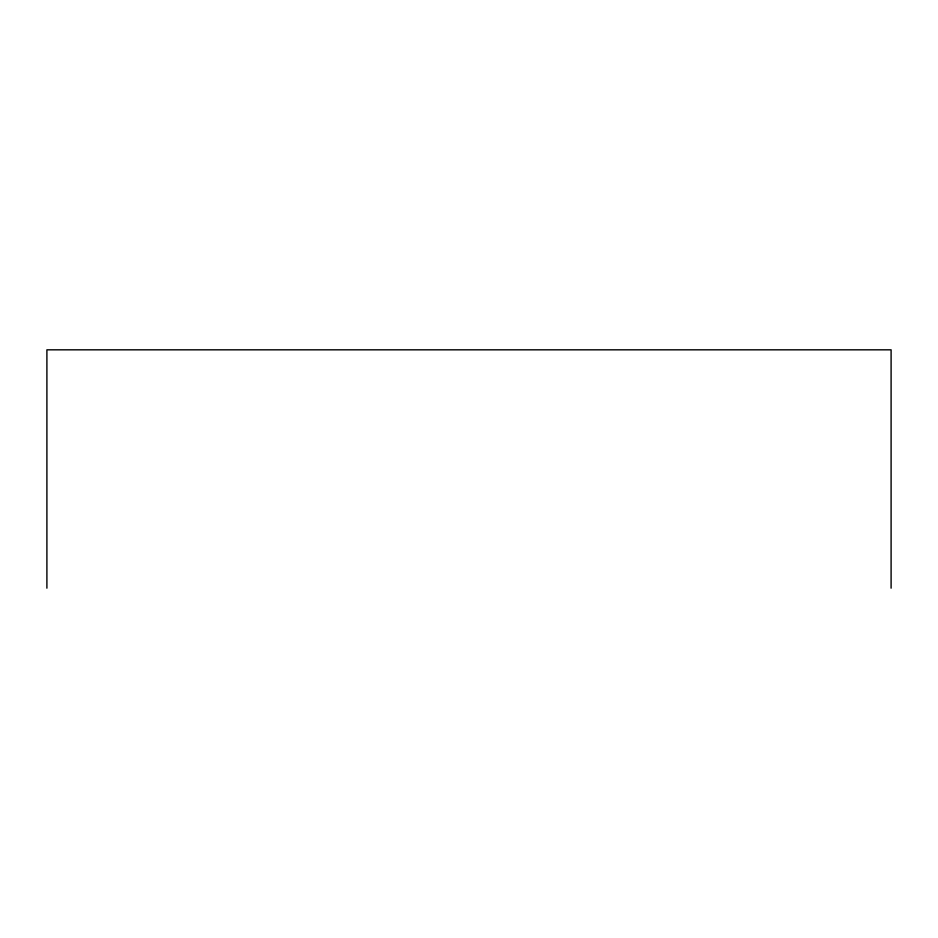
<?xml version="1.0" encoding="UTF-8"?>
<svg xmlns="http://www.w3.org/2000/svg" width="938" height="938" viewBox="0 0 938 938"><rect width="100%" height="100%" fill="white"/><g stroke="black" fill="none" stroke-linecap="round" stroke-linejoin="round"><path stroke-width="1.41" d="M891.1 588.173L891.1 349.827L46.9 349.827L46.9 588.173"/></g></svg>
